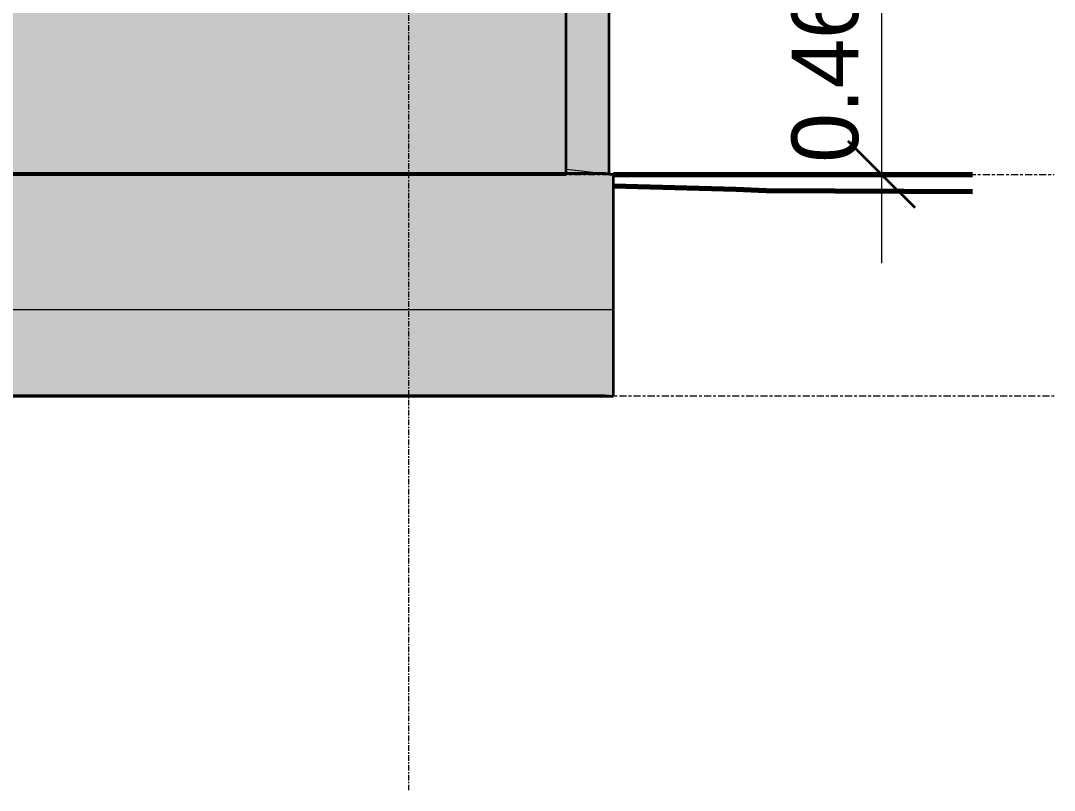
# Model space of a CAD drawing. Header units: centimetres. Extents: x -6111 to 13767, y -285 to 1600.
# Drawn here: x -3.4 to 229.4, y -138.8 to 34.6 of the extents above; entities that cross this region are included whole.
import ezdxf

# ---------------------------------------------------------------- set-up
doc = ezdxf.new("R2010")
doc.units = ezdxf.units.CM
doc.linetypes.add('Centre', pattern=[3.175, 0.635, -0.475, 1.59, -0.475])
doc.linetypes.add('Grid Line', pattern=[2.2225, 1.27, -0.3175, 0.3175, -0.3175])
for name, color, linetype, lineweight in [('A-ANNO-DIMS', 7, 'Continuous', 9), ('A-ANNO-DIMS-100', 7, 'Continuous', 9), ('A-FLOR', 7, 'Continuous', 9), ('A-FLOR-LEVL', 7, 'Continuous', 9), ('A-FLOR-PATT', 7, 'Continuous', 35), ('A-WALL', 7, 'Continuous', 9), ('A-WALL-PATT', 7, 'Continuous', 35), ('C-BLDG-PADS', 7, 'Continuous', 9), ('C-TOPO', 7, 'Continuous', 9), ('C-TOPO-MAJR', 7, 'Continuous', 70), ('S-GRID', 7, 'Continuous', 9)]:
    doc.layers.add(name, color=color, linetype=linetype, lineweight=lineweight)
doc.styles.add('Century Gothic_1', font='GOTHIC.TTF', dxfattribs={"height": 15})
doc.dimstyles.new('FCA_N_Cotas_E100', dxfattribs={"dimscale": 30.48, "dimtxt": 15.662524, "dimasz": 0.492126, "dimexe": 0.656168, "dimexo": 0.656168, "dimgap": 0.032808, "dimtad": 1, "dimlfac": 0.01, "dimrnd": 0.01, "dimzin": 0, "dimdsep": 46, "dimtxsty": 'Century Gothic_1', "dimblk1": 'OBLIQUE', "dimblk2": 'OBLIQUE', "dimsah": 1, "dimcen": 0.09, "dimdle": 0.656168, "dimadec": 3, "dimazin": 2, "dimtfac": 1, "dimtdec": 4, "dimtix": 1, "dimtmove": 0, "dimatfit": 3, "dimfxl": 1, "dimtvp": 1, "dimtolj": 1, "dimtzin": 0, "dimarcsym": 2})

# ---------------------------------------------------------------- blocks, each defined once
blk = doc.blocks.new('PQ_RVR_ARQ-01_ZZ_ZZ_MO_T_A_rvt-2-Elevación Eje 2')
at = {"layer": 'A-FLOR', "color": 254, "lineweight": 35, "true_color": 0xcccccc}
for p, q in [((-2177.21, 0.21), (-2767.15, 0.21)), ((-2175.29, 0), (-2177.21, 0.21)), ((-2175.29, -50), (-2175.29, 0)), ((-2767.15, -49.79), (-2177.21, -49.79)), ((-2177.21, -49.79), (-2175.29, -50))]:
    blk.add_line(p, q, dxfattribs=at)
at = {"layer": 'A-FLOR', "color": 254, "lineweight": 18, "true_color": 0xcccccc}
blk.add_line((-2185.93, 1.17), (-2177.21, 0.21), dxfattribs=at)
at = {"layer": 'A-WALL', "color": 254, "lineweight": 35, "true_color": 0xcccccc}
for p, q in [((-2185.93, 0), (-2185.93, 46.02)), ((-3785.5, 0), (-2185.93, 0))]:
    blk.add_line(p, q, dxfattribs=at)
at = {"layer": 'C-BLDG-PADS', "color": 254, "lineweight": 18, "true_color": 0xdadada}
for p, q in [((-2175.29, 0), (-5714.43, 0)), ((-2175.29, -30.48), (-2175.29, 0)), ((-5714.43, -30.48), (-2175.29, -30.48))]:
    blk.add_line(p, q, dxfattribs=at)
at = {"layer": 'C-TOPO', "color": 254, "lineweight": 70, "true_color": 0xdadada}
for p, q in [((-2175.29, -2.58), (-2147.75, -3.36)), ((-2147.75, -3.36), (-2140.87, -3.64)), ((-2140.87, -3.64), (-2094.46, -3.83))]:
    blk.add_line(p, q, dxfattribs=at)
at = {"layer": 'C-TOPO', "color": 254, "true_color": 0xdadada}
for p, q in [((-2147.75, -3.36), (-2175.29, -2.58)), ((-2140.87, -3.64), (-2147.75, -3.36)), ((-2140.87, -3.64), (-2094.46, -3.83)), ((-2136.31, -3.67), (-2140.87, -3.64))]:
    blk.add_line(p, q, dxfattribs=at)
at = {"layer": 'C-TOPO-MAJR', "color": 254, "true_color": 0xdadada}
for p, q in [((-2175.29, 0), (-2155.66, 0)), ((-2155.66, 0), (-2094.46, 0))]:
    blk.add_line(p, q, dxfattribs=at)
blk = doc.blocks.new('DIMBLOCK16-Elevación Eje 2')
at = {"layer": 'A-ANNO-DIMS-100', "lineweight": 35}
for p, q in [((190.49, 46.02), (182.99, 53.52)), ((190.49, 46.02), (197.99, 38.52)), ((190.49, 0), (182.99, 7.5)), ((190.49, 0), (197.99, -7.5))]:
    blk.add_line(p, q, dxfattribs=at)
at = {"layer": 'A-ANNO-DIMS-100'}
for p, q in [((190.49, 46.02), (149.2, 46.02)), ((190.49, 46.02), (190.49, -20)), ((190.49, 46.02), (210.49, 46.02)), ((190.49, 0), (181.1, 0)), ((190.49, 0), (210.49, 0))]:
    blk.add_line(p, q, dxfattribs=at)
at = {"layer": 'A-ANNO-DIMS-100', "color": 0, "insert": (170.26, 2.63), "char_height": 15, "width": 48.9267, "attachment_point": 1, "rotation": 90, "line_spacing_factor": 0.984502, "style": 'Century Gothic_1'}
blk.add_mtext('0.46', dxfattribs=at)
blk = doc.blocks.new('_Oblique')
at = {"color": 0, "linetype": 'ByBlock', "lineweight": -2}
blk.add_line((-0.5, -0.5), (0.5, 0.5), dxfattribs=at)

msp = doc.modelspace()

# ---------------------------------------------------------------- hatches: boundary and pattern name
at = {"layer": 'A-FLOR-PATT', "lineweight": 9, "true_color": 0x9a9a9a}
msp.add_hatch(color=253, dxfattribs=at).paths.add_polyline_path([(-1173.777, -50), (130.14, -50), (130.14, 0), (-1476.411, 0), (-1476.411, -3.975), (-3051.443, -3.975), (-3051.443, -50), (-1404.568, -50)])
at = {"layer": 'A-WALL-PATT', "lineweight": 9, "true_color": 0x9a9a9a}
msp.add_hatch(color=253, dxfattribs=at).paths.add_polyline_path([(-712.193, 0), (129.202, 0), (129.202, 46.025), (-1476.411, 46.025), (-1476.411, 0), (-942.985, 0)])

# ---------------------------------------------------------------- linework, layer by layer
at = {"layer": 'A-FLOR', "lineweight": 35}
for p, q in [((130.14, 0), (129.202, 0)), ((130.14, -50), (130.14, 0)), ((-3051.443, -50), (130.14, -50))]:
    msp.add_line(p, q, dxfattribs=at)
at = {"layer": 'A-FLOR-LEVL', "color": 253, "linetype": 'Centre', "true_color": 0xaaaaaa}
for p, q in [((-3737.492, 0), (229.437, 0)), ((229.437, -50), (-3737.492, -50))]:
    msp.add_line(p, q, dxfattribs=at)
at = {"layer": 'A-WALL', "lineweight": 35}
msp.add_line((129.202, 0), (129.202, 46.025), dxfattribs=at)
at = {"layer": 'S-GRID', "color": 253, "linetype": 'Grid Line', "true_color": 0xaaaaaa}
msp.add_line((84.057, -138.768), (84.057, 1331.674), dxfattribs=at)

# ---------------------------------------------------------------- block references
at = {"lineweight": 5}
msp.add_blockref('PQ_RVR_ARQ-01_ZZ_ZZ_MO_T_A_rvt-2-Elevación Eje 2', (2305.433, 0), dxfattribs=at)

# ---------------------------------------------------------------- dimensions: what is measured, and where the dimension line sits
at = {"layer": 'A-ANNO-DIMS'}
dim = msp.add_linear_dim(base=(190.491, 0), p1=(129.202, 46.025), p2=(201.098, 0), angle=90, dimstyle='FCA_N_Cotas_E100', override={"dimpost": '<>', "dimfxl": 85.365661}, dxfattribs=at)
dim.commit()
dim.dimension.update_dxf_attribs({"geometry": 'DIMBLOCK16-Elevación Eje 2', "text_midpoint": (181.614, 23.012)})

doc.saveas('drawing.dxf')
